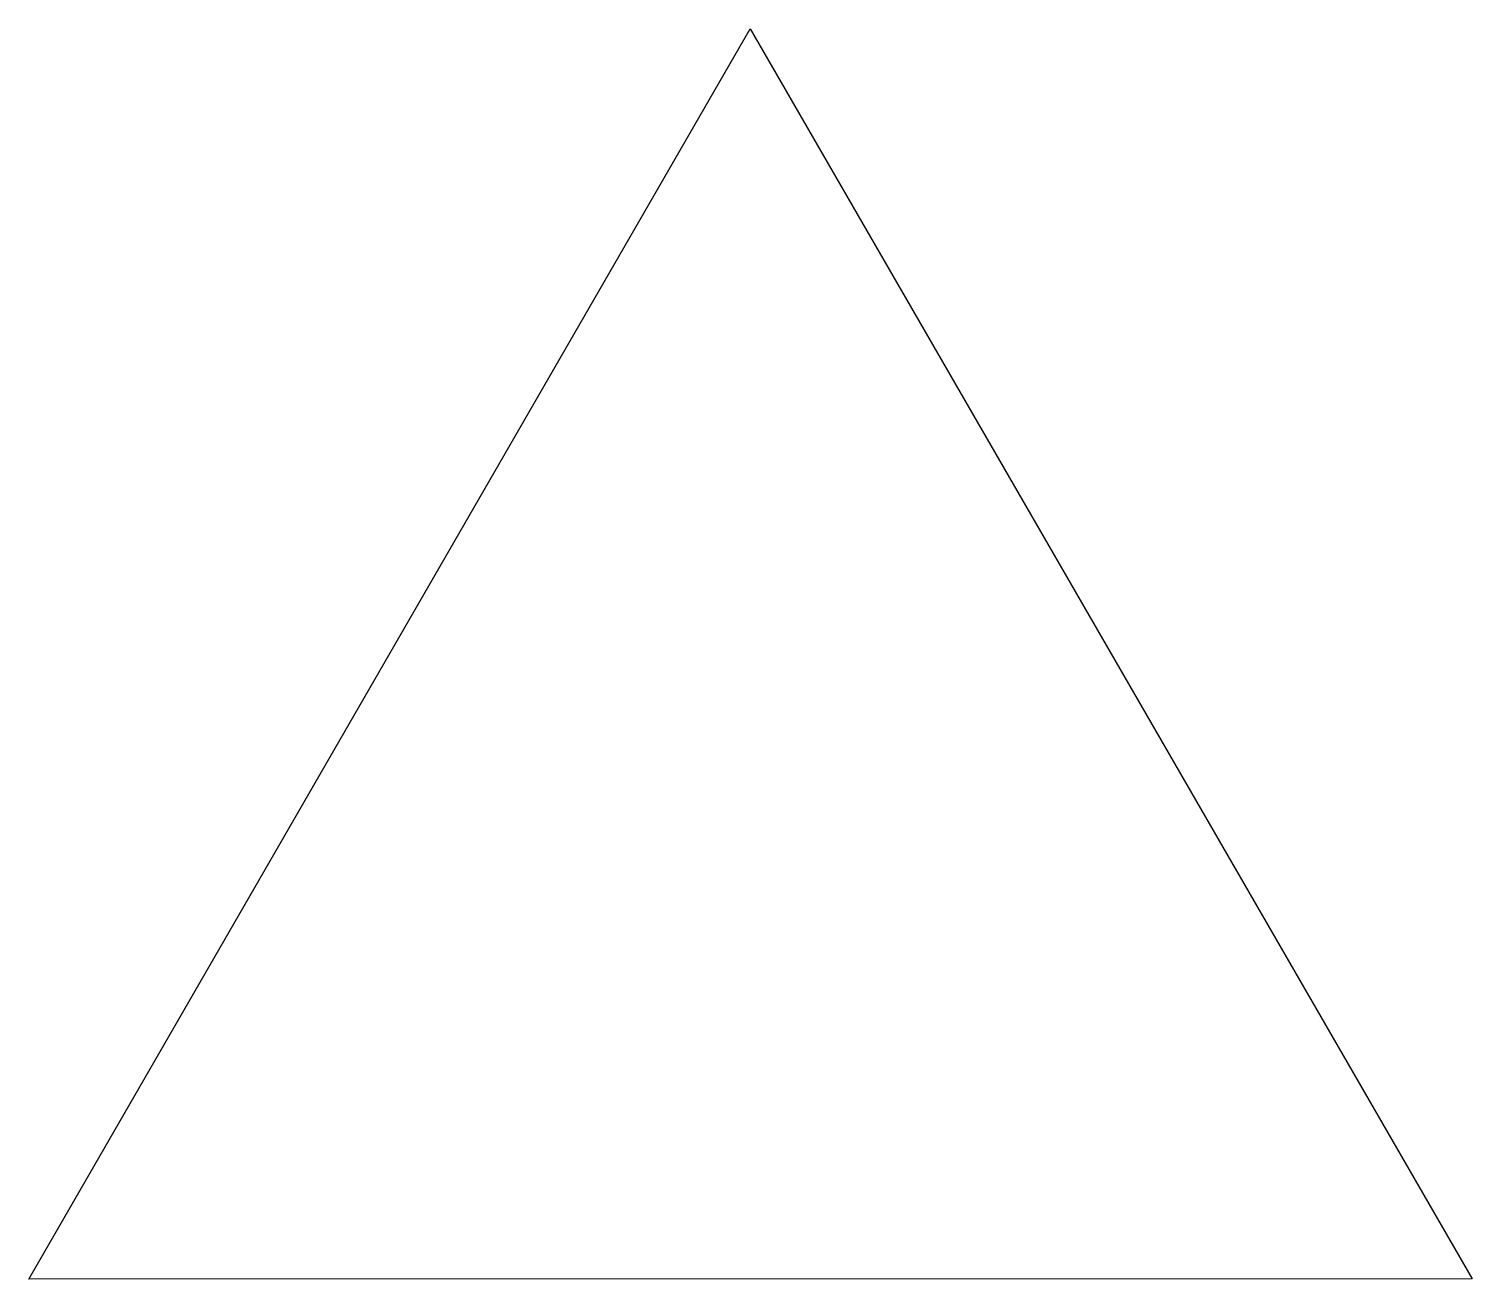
# Model space of a CAD drawing. Header units: millimetres. Extents: x -17.5 to 17.5, y 0 to 30.3.
import ezdxf

# ---------------------------------------------------------------- set-up
doc = ezdxf.new("R2010")
doc.units = ezdxf.units.MM
doc.layers.get('0').update_dxf_attribs({"linetype": 'CONTINUOUS'})

msp = doc.modelspace()

# ---------------------------------------------------------------- linework, layer by layer
msp.add_lwpolyline([(17.5, 0.003), (-17.5, -0.003), (-0.005, 30.311)], close=True)

doc.saveas('drawing.dxf')
